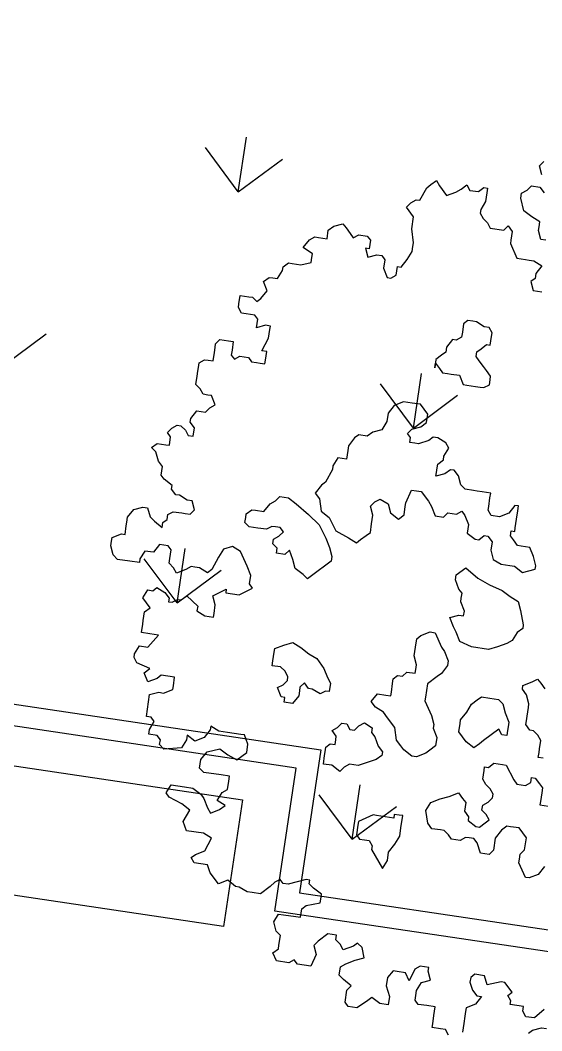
# Model space of a CAD drawing. Header units: millimetres. Extents: x 338 to 506, y 179 to 335.
# Drawn here: x 386.65 to 390.26, y 293.32 to 300.3 of the extents above; entities that cross this region are included whole.
import ezdxf

# ---------------------------------------------------------------- set-up
doc = ezdxf.new("R2010")
doc.units = ezdxf.units.MM
for name, color, linetype in [('ANDEN', 251, 'Continuous'), ('ARBOL-TOP', 3, 'Continuous'), ('MUROS', 32, 'Continuous'), ('REJAS', 151, 'Continuous')]:
    doc.layers.add(name, color=color, linetype=linetype)

# ---------------------------------------------------------------- blocks, each defined once
blk = doc.blocks.new('*X956')
at = {"color": 0}
for p, q in [((113.9391, 116.2699), (114.2085, 116.0005)), ((112.5023, 114.833), (112.7717, 115.1024)), ((115.3759, 114.833), (115.6453, 115.1024)), ((112.5023, 114.833), (112.7717, 114.5636)), ((112.5023, 114.833), (112.8833, 114.833)), ((115.3759, 114.833), (115.6453, 114.5636)), ((115.3759, 114.833), (115.7569, 114.833)), ((111.0654, 113.3962), (111.3348, 113.6656)), ((113.9391, 113.3962), (114.2085, 113.6656)), ((111.0654, 113.3962), (111.3348, 113.1268)), ((111.0654, 113.3962), (111.4464, 113.3962)), ((113.9391, 113.3962), (114.2085, 113.1268)), ((113.9391, 113.3962), (114.3201, 113.3962))]:
    blk.add_line(p, q, dxfattribs=at)
blk = doc.blocks.new('ARBOLITO')
at = {"linetype": 'ByBlock'}
for points in [[(461.9159, 68.9761), (461.9076, 68.9906), (461.8931, 69.0135), (461.8785, 69.0197), (461.864, 69.0135), (461.8577, 68.9989), (461.8494, 68.9761), (461.8432, 68.9698), (461.8286, 68.9761), (461.8203, 68.9761), (461.8141, 68.9761), (461.8058, 68.9698), (461.7912, 68.9615), (461.785, 68.9698), (461.7767, 68.9761), (461.7767, 68.9844), (461.7767, 68.9989), (461.7705, 69.0052), (461.7559, 69.0052), (461.7476, 68.9906), (461.7331, 68.9906), (461.7268, 68.9761), (461.7268, 68.9698), (461.7102, 68.9698), (461.6894, 68.9698), (461.6811, 68.9761), (461.6749, 68.9906), (461.6749, 68.9989), (461.6749, 69.0052), (461.6894, 69.0135), (461.6957, 69.0135), (461.6957, 69.028), (461.6957, 69.0343), (461.6957, 69.0426), (461.704, 69.0571), (461.7185, 69.0633), (461.7268, 69.0633), (461.7331, 69.0488), (461.7414, 69.0426), (461.7559, 69.0343), (461.7559, 69.0426), (461.7621, 69.0488), (461.7621, 69.0571), (461.7705, 69.0633), (461.785, 69.0633), (461.7912, 69.0633), (461.7996, 69.0633), (461.8058, 69.0717), (461.7996, 69.0862), (461.7912, 69.0862), (461.7767, 69.0924), (461.7705, 69.0924), (461.7621, 69.1008), (461.7621, 69.107), (461.7476, 69.1153), (461.7414, 69.1215), (461.7414, 69.1361), (461.7331, 69.1444), (461.7268, 69.1589), (461.7185, 69.1652), (461.7268, 69.1735), (461.7414, 69.1735), (461.7476, 69.1735), (461.7476, 69.188), (461.7414, 69.1943), (461.7476, 69.2026), (461.7559, 69.2088), (461.7621, 69.2088), (461.7705, 69.2026), (461.7767, 69.1943), (461.785, 69.1943), (461.785, 69.2088), (461.7767, 69.2171), (461.7767, 69.2233), (461.785, 69.2379), (461.7996, 69.2379), (461.8058, 69.2462), (461.8141, 69.2524), (461.8058, 69.267), (461.7996, 69.267), (461.7912, 69.267), (461.785, 69.2753), (461.7767, 69.2815), (461.7767, 69.2961), (461.7767, 69.3044), (461.7767, 69.3106), (461.7767, 69.3189), (461.785, 69.3252), (461.7912, 69.3252), (461.7996, 69.3252), (461.7996, 69.3397), (461.7996, 69.348), (461.7996, 69.3543), (461.8058, 69.3626), (461.8203, 69.3626), (461.8286, 69.3626), (461.8286, 69.348), (461.8286, 69.3397), (461.8349, 69.3335), (461.8432, 69.3397), (461.8577, 69.3397), (461.864, 69.3335), (461.8723, 69.3335), (461.8785, 69.3335), (461.8868, 69.3335), (461.8868, 69.3397), (461.8868, 69.3543), (461.8785, 69.3543), (461.8868, 69.3771), (461.8868, 69.3917), (461.8868, 69.3979), (461.8785, 69.3979), (461.864, 69.3917), (461.864, 69.4062), (461.8577, 69.4124), (461.8432, 69.4124), (461.8349, 69.4124), (461.8286, 69.4207), (461.8286, 69.427), (461.8286, 69.4415), (461.8432, 69.4415), (461.8494, 69.4415), (461.8577, 69.4353), (461.864, 69.4415), (461.8723, 69.4561), (461.864, 69.4706), (461.8723, 69.4789), (461.8785, 69.4789), (461.8868, 69.4789), (461.8931, 69.4935), (461.8931, 69.4997), (461.9014, 69.508), (461.9076, 69.508), (461.9221, 69.508), (461.9388, 69.5143), (461.9388, 69.5226), (461.9388, 69.5288), (461.9221, 69.5371), (461.9305, 69.5517), (461.9388, 69.5579), (461.945, 69.5579), (461.9595, 69.5579), (461.9595, 69.5724), (461.9679, 69.5807), (461.9824, 69.587), (461.9886, 69.5807), (461.997, 69.5724), (462.0032, 69.5662), (462.0115, 69.5724), (462.026, 69.5724), (462.0323, 69.5662), (462.0323, 69.5517), (462.026, 69.5517), (462.0323, 69.5371), (462.0468, 69.5433), (462.0551, 69.5433), (462.0614, 69.5371), (462.0614, 69.5226), (462.0697, 69.508), (462.0759, 69.508), (462.0842, 69.5143), (462.0842, 69.5288), (462.0905, 69.5288), (462.0988, 69.5433), (462.105, 69.5579), (462.105, 69.5662), (462.105, 69.5724), (462.0988, 69.5953), (462.0988, 69.6161), (462.0842, 69.6306), (462.0905, 69.6389), (462.0988, 69.6452), (462.105, 69.6452), (462.1133, 69.668), (462.1195, 69.6742), (462.1279, 69.6826), (462.1341, 69.6742), (462.1486, 69.6597), (462.1632, 69.668), (462.1715, 69.6742), (462.1798, 69.6826), (462.186, 69.6742), (462.2006, 69.6742), (462.2089, 69.6826), (462.2151, 69.6826), (462.2151, 69.6742), (462.2151, 69.6597), (462.2089, 69.6452), (462.2089, 69.6389), (462.2151, 69.6306), (462.2234, 69.6244), (462.2297, 69.6161), (462.2525, 69.6161), (462.2588, 69.6244), (462.2671, 69.6161), (462.2671, 69.6015), (462.2671, 69.5953), (462.2816, 69.5724), (462.2962, 69.5724), (462.3024, 69.5724), (462.3107, 69.5724), (462.3253, 69.5662), (462.3169, 69.5517), (462.3169, 69.5433), (462.3107, 69.5371), (462.3169, 69.5226), (462.3315, 69.5226)], [(462.3253, 69.6098), (462.3169, 69.6098), (462.3107, 69.6244), (462.3107, 69.6306), (462.3107, 69.6389), (462.2962, 69.6452), (462.2816, 69.6535), (462.2733, 69.6742), (462.2733, 69.6826), (462.2816, 69.6888), (462.2879, 69.6971), (462.3024, 69.6971), (462.3107, 69.6888)], [(462.3024, 69.7179), (462.2962, 69.7324), (462.3024, 69.7407)], [(462.4936, 68.28), (462.4998, 68.2862), (462.5143, 68.2925), (462.5227, 68.2925)], [(462.5143, 68.3236), (462.4998, 68.307), (462.4853, 68.307), (462.479, 68.3153), (462.479, 68.3236), (462.4562, 68.3236), (462.4562, 68.3299), (462.4499, 68.3382), (462.4562, 68.3444), (462.4416, 68.3589), (462.4354, 68.3589), (462.4125, 68.3506), (462.4063, 68.3652), (462.3897, 68.3652), (462.3834, 68.3589), (462.3834, 68.3506), (462.3897, 68.3382), (462.398, 68.3299), (462.4063, 68.3299), (462.398, 68.3153), (462.3834, 68.307), (462.3834, 68.3008), (462.3834, 68.2925), (462.3834, 68.28), (462.3834, 68.2654)], [(462.3606, 68.2571), (462.3543, 68.2654), (462.346, 68.2654), (462.3315, 68.2654), (462.3315, 68.2717), (462.3315, 68.2862), (462.3315, 68.3008), (462.3169, 68.3008), (462.3024, 68.3008), (462.2962, 68.307), (462.2962, 68.3153), (462.2962, 68.3236), (462.3024, 68.3382), (462.3169, 68.3444), (462.3107, 68.3589), (462.3107, 68.3652), (462.2962, 68.3652), (462.2879, 68.3589), (462.2816, 68.3382), (462.2733, 68.3506), (462.2588, 68.3506), (462.2525, 68.3506), (462.2442, 68.3382), (462.2442, 68.3236), (462.2525, 68.307), (462.2525, 68.2925), (462.238, 68.2925), (462.2234, 68.3008), (462.2151, 68.2925), (462.2006, 68.28), (462.186, 68.28), (462.1798, 68.2862), (462.1798, 68.307), (462.186, 68.3153), (462.1715, 68.3236), (462.1632, 68.3299), (462.1632, 68.3444), (462.1715, 68.3506), (462.186, 68.3589), (462.2006, 68.3652), (462.1944, 68.3818), (462.186, 68.388), (462.1798, 68.3818), (462.1632, 68.3735), (462.1569, 68.3818), (462.1486, 68.388), (462.1486, 68.3963), (462.1341, 68.3963), (462.1195, 68.3818), (462.1133, 68.3735), (462.1195, 68.3589), (462.1133, 68.3382), (462.0905, 68.3382), (462.0842, 68.3444), (462.0759, 68.3382), (462.0551, 68.3382), (462.0468, 68.3506), (462.0551, 68.3589), (462.0551, 68.3652), (462.0551, 68.3818), (462.0468, 68.388), (462.0406, 68.4026), (462.0468, 68.4171), (462.0551, 68.4171), (462.0759, 68.4171), (462.0842, 68.4171), (462.0842, 68.4317), (462.0905, 68.4379), (462.1133, 68.4462), (462.1133, 68.4524), (462.1133, 68.4608), (462.0988, 68.4691), (462.0905, 68.4753), (462.0905, 68.4815), (462.0842, 68.4815), (462.0697, 68.4753), (462.0551, 68.4691), (462.0468, 68.4691), (462.0406, 68.4753), (462.0323, 68.4691), (462.026, 68.4608), (462.0115, 68.4462), (461.997, 68.4462), (461.9886, 68.4462), (461.9741, 68.4524), (461.9679, 68.4524), (461.9533, 68.4608), (461.9388, 68.4524), (461.9221, 68.4691), (461.9159, 68.4815), (461.8931, 68.4815), (461.8868, 68.4899), (461.8931, 68.4961), (461.9076, 68.5044), (461.9159, 68.5273), (461.9014, 68.5335), (461.8723, 68.5335), (461.864, 68.548), (461.8723, 68.5688), (461.8577, 68.5771), (461.8349, 68.5854), (461.8286, 68.5917), (461.8349, 68.6062), (461.8577, 68.6062), (461.8723, 68.6062), (461.8868, 68.5979), (461.8931, 68.5917), (461.9014, 68.5771), (461.9076, 68.5688), (461.9221, 68.5771), (461.9305, 68.5854), (461.9159, 68.5917), (461.9221, 68.6062), (461.9305, 68.6124), (461.9305, 68.627), (461.9305, 68.6353), (461.9159, 68.6353), (461.8868, 68.6353), (461.8785, 68.6415), (461.8785, 68.6561), (461.8868, 68.6706), (461.9076, 68.6789), (461.9221, 68.6706), (461.9388, 68.6644), (461.9533, 68.6789), (461.9533, 68.6935), (461.945, 68.708), (461.9388, 68.708), (461.9159, 68.708), (461.9014, 68.708), (461.8868, 68.7143), (461.8868, 68.708), (461.8785, 68.6935), (461.864, 68.6852), (461.8494, 68.6935), (461.8494, 68.6852), (461.8432, 68.6706), (461.8141, 68.6644), (461.8058, 68.6706), (461.8058, 68.6789), (461.7996, 68.6852), (461.785, 68.6852), (461.785, 68.6935), (461.7912, 68.708), (461.785, 68.7143), (461.7767, 68.7143), (461.7767, 68.7517), (461.7912, 68.7579), (461.7996, 68.7579), (461.8141, 68.7662), (461.8141, 68.7724), (461.8141, 68.787), (461.7912, 68.787), (461.785, 68.7808), (461.7705, 68.7724), (461.7621, 68.787), (461.7705, 68.7953), (461.7476, 68.8015), (461.7414, 68.8098), (461.7414, 68.8161), (461.7476, 68.8306), (461.7621, 68.8306), (461.7767, 68.8535), (461.7621, 68.8535), (461.7476, 68.8535), (461.7476, 68.868), (461.7476, 68.8743), (461.7476, 68.8888), (461.7559, 68.8971), (461.7414, 68.9117), (461.7476, 68.9262), (461.7559, 68.9262), (461.7621, 68.9324), (461.7767, 68.9262), (461.785, 68.9179), (461.785, 68.9117), (461.7912, 68.9117), (461.7996, 68.9179), (461.8058, 68.9179), (461.8141, 68.9262), (461.8349, 68.9117), (461.8349, 68.9034), (461.8494, 68.8971), (461.864, 68.8971), (461.864, 68.9034), (461.864, 68.9179), (461.8577, 68.9324), (461.8785, 68.947), (461.8785, 68.9408), (461.9014, 68.9408), (461.9221, 68.9553), (461.9159, 68.9615), (461.9159, 68.9761), (461.9159, 68.9761)], [(461.9159, 68.9761), (461.9076, 68.9906), (461.8931, 69.0135), (461.8785, 69.0197), (461.864, 69.0135), (461.8577, 68.9989), (461.8494, 68.9761), (461.8432, 68.9698), (461.8286, 68.9761), (461.8203, 68.9761), (461.8141, 68.9761), (461.8058, 68.9698), (461.7912, 68.9615), (461.785, 68.9698), (461.7767, 68.9761), (461.7767, 68.9844), (461.7767, 68.9989), (461.7705, 69.0052), (461.7559, 69.0052), (461.7476, 68.9906), (461.7331, 68.9906), (461.7268, 68.9761), (461.7268, 68.9698), (461.7102, 68.9698), (461.6894, 68.9698), (461.6811, 68.9761), (461.6749, 68.9906), (461.6749, 68.9989), (461.6749, 69.0052), (461.6894, 69.0135), (461.6957, 69.0135), (461.6957, 69.028), (461.6957, 69.0343), (461.6957, 69.0426), (461.704, 69.0571), (461.7185, 69.0633), (461.7268, 69.0633), (461.7331, 69.0488), (461.7414, 69.0426), (461.7559, 69.0343), (461.7559, 69.0426), (461.7621, 69.0488), (461.7621, 69.0571), (461.7705, 69.0633), (461.785, 69.0633), (461.7912, 69.0633), (461.7996, 69.0633), (461.8058, 69.0717), (461.7996, 69.0862), (461.7912, 69.0862), (461.7767, 69.0924), (461.7705, 69.0924), (461.7621, 69.1008), (461.7621, 69.107), (461.7476, 69.1153), (461.7414, 69.1215), (461.7414, 69.1361), (461.7331, 69.1444), (461.7268, 69.1589), (461.7185, 69.1652), (461.7268, 69.1735), (461.7414, 69.1735), (461.7476, 69.1735), (461.7476, 69.188), (461.7414, 69.1943), (461.7476, 69.2026), (461.7559, 69.2088), (461.7621, 69.2088), (461.7705, 69.2026), (461.7767, 69.1943), (461.785, 69.1943), (461.785, 69.2088), (461.7767, 69.2171), (461.7767, 69.2233), (461.785, 69.2379), (461.7996, 69.2379), (461.8058, 69.2462), (461.8141, 69.2524), (461.8058, 69.267), (461.7996, 69.267), (461.7912, 69.267), (461.785, 69.2753), (461.7767, 69.2815), (461.7767, 69.2961), (461.7767, 69.3044), (461.7767, 69.3106), (461.7767, 69.3189), (461.785, 69.3252), (461.7912, 69.3252), (461.7996, 69.3252), (461.7996, 69.3397), (461.7996, 69.348), (461.7996, 69.3543), (461.8058, 69.3626), (461.8203, 69.3626), (461.8286, 69.3626), (461.8286, 69.348), (461.8286, 69.3397), (461.8349, 69.3335), (461.8432, 69.3397), (461.8577, 69.3397), (461.864, 69.3335), (461.8723, 69.3335), (461.8785, 69.3335), (461.8868, 69.3335), (461.8868, 69.3397), (461.8868, 69.3543), (461.8785, 69.3543), (461.8868, 69.3771), (461.8868, 69.3917), (461.8868, 69.3979), (461.8785, 69.3979), (461.864, 69.3917), (461.864, 69.4062), (461.8577, 69.4124), (461.8432, 69.4124), (461.8349, 69.4124), (461.8286, 69.4207), (461.8286, 69.427), (461.8286, 69.4415), (461.8432, 69.4415), (461.8494, 69.4415), (461.8577, 69.4353), (461.864, 69.4415), (461.8723, 69.4561), (461.864, 69.4706), (461.8723, 69.4789), (461.8785, 69.4789), (461.8868, 69.4789), (461.8931, 69.4935), (461.8931, 69.4997), (461.9014, 69.508), (461.9076, 69.508), (461.9221, 69.508), (461.9388, 69.5143), (461.9388, 69.5226), (461.9388, 69.5288), (461.9221, 69.5371), (461.9305, 69.5517), (461.9388, 69.5579), (461.945, 69.5579), (461.9595, 69.5579), (461.9595, 69.5724), (461.9679, 69.5807), (461.9824, 69.587), (461.9886, 69.5807), (461.997, 69.5724), (462.0032, 69.5662), (462.0115, 69.5724), (462.026, 69.5724), (462.0323, 69.5662), (462.0323, 69.5517), (462.026, 69.5517), (462.0323, 69.5371), (462.0468, 69.5433), (462.0551, 69.5433), (462.0614, 69.5371), (462.0614, 69.5226), (462.0697, 69.508), (462.0759, 69.508), (462.0842, 69.5143), (462.0842, 69.5288), (462.0905, 69.5288), (462.0988, 69.5433), (462.105, 69.5579), (462.105, 69.5662), (462.105, 69.5724), (462.0988, 69.5953), (462.0988, 69.6161), (462.0842, 69.6306), (462.0905, 69.6389), (462.0988, 69.6452), (462.105, 69.6452), (462.1133, 69.668), (462.1195, 69.6742), (462.1279, 69.6826), (462.1341, 69.6742), (462.1486, 69.6597), (462.1632, 69.668), (462.1715, 69.6742), (462.1798, 69.6826), (462.186, 69.6742), (462.2006, 69.6742), (462.2089, 69.6826), (462.2151, 69.6826), (462.2151, 69.6742), (462.2151, 69.6597), (462.2089, 69.6452), (462.2089, 69.6389), (462.2151, 69.6306), (462.2234, 69.6244), (462.2297, 69.6161), (462.2525, 69.6161), (462.2588, 69.6244), (462.2671, 69.6161), (462.2671, 69.6015), (462.2671, 69.5953), (462.2816, 69.5724), (462.2962, 69.5724), (462.3024, 69.5724), (462.3107, 69.5724), (462.3253, 69.5662), (462.3169, 69.5517), (462.3169, 69.5433), (462.3107, 69.5371), (462.3169, 69.5226), (462.3315, 69.5226)], [(462.3253, 69.6098), (462.3169, 69.6098), (462.3107, 69.6244), (462.3107, 69.6306), (462.3107, 69.6389), (462.2962, 69.6452), (462.2816, 69.6535), (462.2733, 69.6742), (462.2733, 69.6826), (462.2816, 69.6888), (462.2879, 69.6971), (462.3024, 69.6971), (462.3107, 69.6888)], [(462.3024, 69.7179), (462.2962, 69.7324), (462.3024, 69.7407)], [(462.4936, 68.28), (462.4998, 68.2862), (462.5143, 68.2925), (462.5227, 68.2925)], [(462.5143, 68.3236), (462.4998, 68.307), (462.4853, 68.307), (462.479, 68.3153), (462.479, 68.3236), (462.4562, 68.3236), (462.4562, 68.3299), (462.4499, 68.3382), (462.4562, 68.3444), (462.4416, 68.3589), (462.4354, 68.3589), (462.4125, 68.3506), (462.4063, 68.3652), (462.3897, 68.3652), (462.3834, 68.3589), (462.3834, 68.3506), (462.3897, 68.3382), (462.398, 68.3299), (462.4063, 68.3299), (462.398, 68.3153), (462.3834, 68.307), (462.3834, 68.3008), (462.3834, 68.2925), (462.3834, 68.28), (462.3834, 68.2654)], [(462.3606, 68.2571), (462.3543, 68.2654), (462.346, 68.2654), (462.3315, 68.2654), (462.3315, 68.2717), (462.3315, 68.2862), (462.3315, 68.3008), (462.3169, 68.3008), (462.3024, 68.3008), (462.2962, 68.307), (462.2962, 68.3153), (462.2962, 68.3236), (462.3024, 68.3382), (462.3169, 68.3444), (462.3107, 68.3589), (462.3107, 68.3652), (462.2962, 68.3652), (462.2879, 68.3589), (462.2816, 68.3382), (462.2733, 68.3506), (462.2588, 68.3506), (462.2525, 68.3506), (462.2442, 68.3382), (462.2442, 68.3236), (462.2525, 68.307), (462.2525, 68.2925), (462.238, 68.2925), (462.2234, 68.3008), (462.2151, 68.2925), (462.2006, 68.28), (462.186, 68.28), (462.1798, 68.2862), (462.1798, 68.307), (462.186, 68.3153), (462.1715, 68.3236), (462.1632, 68.3299), (462.1632, 68.3444), (462.1715, 68.3506), (462.186, 68.3589), (462.2006, 68.3652), (462.1944, 68.3818), (462.186, 68.388), (462.1798, 68.3818), (462.1632, 68.3735), (462.1569, 68.3818), (462.1486, 68.388), (462.1486, 68.3963), (462.1341, 68.3963), (462.1195, 68.3818), (462.1133, 68.3735), (462.1195, 68.3589), (462.1133, 68.3382), (462.0905, 68.3382), (462.0842, 68.3444), (462.0759, 68.3382), (462.0551, 68.3382), (462.0468, 68.3506), (462.0551, 68.3589), (462.0551, 68.3652), (462.0551, 68.3818), (462.0468, 68.388), (462.0406, 68.4026), (462.0468, 68.4171), (462.0551, 68.4171), (462.0759, 68.4171), (462.0842, 68.4171), (462.0842, 68.4317), (462.0905, 68.4379), (462.1133, 68.4462), (462.1133, 68.4524), (462.1133, 68.4608), (462.0988, 68.4691), (462.0905, 68.4753), (462.0905, 68.4815), (462.0842, 68.4815), (462.0697, 68.4753), (462.0551, 68.4691), (462.0468, 68.4691), (462.0406, 68.4753), (462.0323, 68.4691), (462.026, 68.4608), (462.0115, 68.4462), (461.997, 68.4462), (461.9886, 68.4462), (461.9741, 68.4524), (461.9679, 68.4524), (461.9533, 68.4608), (461.9388, 68.4524), (461.9221, 68.4691), (461.9159, 68.4815), (461.8931, 68.4815), (461.8868, 68.4899), (461.8931, 68.4961), (461.9076, 68.5044), (461.9159, 68.5273), (461.9014, 68.5335), (461.8723, 68.5335), (461.864, 68.548), (461.8723, 68.5688), (461.8577, 68.5771), (461.8349, 68.5854), (461.8286, 68.5917), (461.8349, 68.6062), (461.8577, 68.6062), (461.8723, 68.6062), (461.8868, 68.5979), (461.8931, 68.5917), (461.9014, 68.5771), (461.9076, 68.5688), (461.9221, 68.5771), (461.9305, 68.5854), (461.9159, 68.5917), (461.9221, 68.6062), (461.9305, 68.6124), (461.9305, 68.627), (461.9305, 68.6353), (461.9159, 68.6353), (461.8868, 68.6353), (461.8785, 68.6415), (461.8785, 68.6561), (461.8868, 68.6706), (461.9076, 68.6789), (461.9221, 68.6706), (461.9388, 68.6644), (461.9533, 68.6789), (461.9533, 68.6935), (461.945, 68.708), (461.9388, 68.708), (461.9159, 68.708), (461.9014, 68.708), (461.8868, 68.7143), (461.8868, 68.708), (461.8785, 68.6935), (461.864, 68.6852), (461.8494, 68.6935), (461.8494, 68.6852), (461.8432, 68.6706), (461.8141, 68.6644), (461.8058, 68.6706), (461.8058, 68.6789), (461.7996, 68.6852), (461.785, 68.6852), (461.785, 68.6935), (461.7912, 68.708), (461.785, 68.7143), (461.7767, 68.7143), (461.7767, 68.7517), (461.7912, 68.7579), (461.7996, 68.7579), (461.8141, 68.7662), (461.8141, 68.7724), (461.8141, 68.787), (461.7912, 68.787), (461.785, 68.7808), (461.7705, 68.7724), (461.7621, 68.787), (461.7705, 68.7953), (461.7476, 68.8015), (461.7414, 68.8098), (461.7414, 68.8161), (461.7476, 68.8306), (461.7621, 68.8306), (461.7767, 68.8535), (461.7621, 68.8535), (461.7476, 68.8535), (461.7476, 68.868), (461.7476, 68.8743), (461.7476, 68.8888), (461.7559, 68.8971), (461.7414, 68.9117), (461.7476, 68.9262), (461.7559, 68.9262), (461.7621, 68.9324), (461.7767, 68.9262), (461.785, 68.9179), (461.785, 68.9117), (461.7912, 68.9117), (461.7996, 68.9179), (461.8058, 68.9179), (461.8141, 68.9262), (461.8349, 68.9117), (461.8349, 68.9034), (461.8494, 68.8971), (461.864, 68.8971), (461.864, 68.9034), (461.864, 68.9179), (461.8577, 68.9324), (461.8785, 68.947), (461.8785, 68.9408), (461.9014, 68.9408), (461.9221, 68.9553), (461.9159, 68.9615), (461.9159, 68.9761)], [(462.1715, 69.3771), (462.1798, 69.3688), (462.186, 69.3626), (462.1944, 69.3626), (462.2006, 69.3626), (462.2151, 69.3626), (462.2234, 69.348), (462.2297, 69.348), (462.2442, 69.348), (462.2525, 69.348), (462.2588, 69.348), (462.2671, 69.3543), (462.2671, 69.3626), (462.2671, 69.3688), (462.2588, 69.3771), (462.2525, 69.3833), (462.2442, 69.3917), (462.238, 69.3979), (462.238, 69.4062), (462.2442, 69.4124), (462.2525, 69.4207), (462.2588, 69.4207), (462.2588, 69.4353), (462.2588, 69.4415), (462.2525, 69.4498), (462.2442, 69.4498), (462.2297, 69.4561), (462.2234, 69.4561), (462.2151, 69.4561), (462.2089, 69.4498), (462.2089, 69.4353), (462.2089, 69.427), (462.2006, 69.4207), (462.1944, 69.4207), (462.186, 69.4062), (462.186, 69.3979), (462.1798, 69.3917), (462.1715, 69.3833), (462.1715, 69.3688), (462.1715, 69.3771), (462.1715, 69.3771)], [(462.1715, 69.3771), (462.1798, 69.3688), (462.186, 69.3626), (462.1944, 69.3626), (462.2006, 69.3626), (462.2151, 69.3626), (462.2234, 69.348), (462.2297, 69.348), (462.2442, 69.348), (462.2525, 69.348), (462.2588, 69.348), (462.2671, 69.3543), (462.2671, 69.3626), (462.2671, 69.3688), (462.2588, 69.3771), (462.2525, 69.3833), (462.2442, 69.3917), (462.238, 69.3979), (462.238, 69.4062), (462.2442, 69.4124), (462.2525, 69.4207), (462.2588, 69.4207), (462.2588, 69.4353), (462.2588, 69.4415), (462.2525, 69.4498), (462.2442, 69.4498), (462.2297, 69.4561), (462.2234, 69.4561), (462.2151, 69.4561), (462.2089, 69.4498), (462.2089, 69.4353), (462.2089, 69.427), (462.2006, 69.4207), (462.1944, 69.4207), (462.186, 69.4062), (462.186, 69.3979), (462.1798, 69.3917), (462.1715, 69.3833), (462.1715, 69.3688), (462.1715, 69.3771)], [(462.3897, 69.0571), (462.3897, 69.0633), (462.3834, 69.0779), (462.3751, 69.0924), (462.3606, 69.0924), (462.3543, 69.0924), (462.346, 69.1008), (462.3398, 69.107), (462.3398, 69.1153), (462.346, 69.1153), (462.346, 69.1215), (462.346, 69.1361), (462.346, 69.1506), (462.346, 69.1589), (462.3398, 69.1589), (462.3315, 69.1444), (462.3169, 69.1361), (462.3024, 69.1361), (462.2962, 69.1444), (462.2962, 69.1506), (462.2962, 69.1652), (462.2962, 69.1735), (462.2816, 69.1735), (462.2733, 69.1735), (462.2671, 69.1735), (462.2525, 69.1735), (462.2442, 69.1797), (462.238, 69.1943), (462.2297, 69.2026), (462.2234, 69.2026), (462.2151, 69.1943), (462.2006, 69.188), (462.2006, 69.1943), (462.2006, 69.2026), (462.2006, 69.2088), (462.2089, 69.2171), (462.2089, 69.2233), (462.2151, 69.2379), (462.2089, 69.2462), (462.1944, 69.2524), (462.186, 69.2524), (462.1798, 69.2462), (462.1632, 69.2379), (462.1569, 69.2379), (462.1486, 69.2379), (462.1486, 69.2462), (462.1424, 69.2524), (462.1486, 69.2607), (462.1632, 69.267), (462.1715, 69.2753), (462.1715, 69.2898), (462.1569, 69.3044), (462.1424, 69.3044), (462.1279, 69.3044), (462.1133, 69.2961), (462.105, 69.2815), (462.105, 69.267), (462.0988, 69.2524), (462.0842, 69.2462), (462.0759, 69.2379), (462.0614, 69.2379), (462.0551, 69.2317), (462.0468, 69.2171), (462.0468, 69.2088), (462.0468, 69.1943), (462.0323, 69.1943), (462.026, 69.1797), (462.026, 69.1735), (462.0177, 69.1506), (462.0115, 69.1444), (462.0032, 69.1298), (462.0115, 69.1215), (462.0177, 69.1008), (462.0323, 69.0924), (462.0468, 69.0717), (462.0697, 69.0633), (462.0842, 69.0571), (462.0905, 69.0633), (462.0988, 69.0717), (462.105, 69.0779), (462.105, 69.0924), (462.105, 69.107), (462.0988, 69.1215), (462.105, 69.1298), (462.1133, 69.1361), (462.1279, 69.1298), (462.1341, 69.1153), (462.1486, 69.107), (462.1569, 69.1153), (462.1569, 69.1298), (462.1569, 69.1361), (462.1632, 69.1589), (462.1715, 69.1589), (462.1798, 69.1589), (462.1944, 69.1444), (462.2006, 69.1361), (462.2089, 69.1215), (462.2234, 69.1215), (462.2297, 69.1298), (462.2442, 69.1298), (462.2525, 69.1361), (462.2588, 69.1298), (462.2671, 69.1153), (462.2671, 69.1008), (462.2816, 69.0924), (462.2879, 69.0924), (462.2962, 69.1008), (462.3024, 69.1008), (462.3107, 69.0924), (462.3107, 69.0779), (462.3169, 69.0633), (462.3315, 69.0571), (462.346, 69.0571), (462.3543, 69.0571), (462.3689, 69.0488), (462.3897, 69.0571), (462.3897, 69.0571)], [(462.3897, 69.0571), (462.3897, 69.0633), (462.3834, 69.0779), (462.3751, 69.0924), (462.3606, 69.0924), (462.3543, 69.0924), (462.346, 69.1008), (462.3398, 69.107), (462.3398, 69.1153), (462.346, 69.1153), (462.346, 69.1215), (462.346, 69.1361), (462.346, 69.1506), (462.346, 69.1589), (462.3398, 69.1589), (462.3315, 69.1444), (462.3169, 69.1361), (462.3024, 69.1361), (462.2962, 69.1444), (462.2962, 69.1506), (462.2962, 69.1652), (462.2962, 69.1735), (462.2816, 69.1735), (462.2733, 69.1735), (462.2671, 69.1735), (462.2525, 69.1735), (462.2442, 69.1797), (462.238, 69.1943), (462.2297, 69.2026), (462.2234, 69.2026), (462.2151, 69.1943), (462.2006, 69.188), (462.2006, 69.1943), (462.2006, 69.2026), (462.2006, 69.2088), (462.2089, 69.2171), (462.2089, 69.2233), (462.2151, 69.2379), (462.2089, 69.2462), (462.1944, 69.2524), (462.186, 69.2524), (462.1798, 69.2462), (462.1632, 69.2379), (462.1569, 69.2379), (462.1486, 69.2379), (462.1486, 69.2462), (462.1424, 69.2524), (462.1486, 69.2607), (462.1632, 69.267), (462.1715, 69.2753), (462.1715, 69.2898), (462.1569, 69.3044), (462.1424, 69.3044), (462.1279, 69.3044), (462.1133, 69.2961), (462.105, 69.2815), (462.105, 69.267), (462.0988, 69.2524), (462.0842, 69.2462), (462.0759, 69.2379), (462.0614, 69.2379), (462.0551, 69.2317), (462.0468, 69.2171), (462.0468, 69.2088), (462.0468, 69.1943), (462.0323, 69.1943), (462.026, 69.1797), (462.026, 69.1735), (462.0177, 69.1506), (462.0115, 69.1444), (462.0032, 69.1298), (462.0115, 69.1215), (462.0177, 69.1008), (462.0323, 69.0924), (462.0468, 69.0717), (462.0697, 69.0633), (462.0842, 69.0571), (462.0905, 69.0633), (462.0988, 69.0717), (462.105, 69.0779), (462.105, 69.0924), (462.105, 69.107), (462.0988, 69.1215), (462.105, 69.1298), (462.1133, 69.1361), (462.1279, 69.1298), (462.1341, 69.1153), (462.1486, 69.107), (462.1569, 69.1153), (462.1569, 69.1298), (462.1569, 69.1361), (462.1632, 69.1589), (462.1715, 69.1589), (462.1798, 69.1589), (462.1944, 69.1444), (462.2006, 69.1361), (462.2089, 69.1215), (462.2234, 69.1215), (462.2297, 69.1298), (462.2442, 69.1298), (462.2525, 69.1361), (462.2588, 69.1298), (462.2671, 69.1153), (462.2671, 69.1008), (462.2816, 69.0924), (462.2879, 69.0924), (462.2962, 69.1008), (462.3024, 69.1008), (462.3107, 69.0924), (462.3107, 69.0779), (462.3169, 69.0633), (462.3315, 69.0571), (462.346, 69.0571), (462.3543, 69.0571), (462.3689, 69.0488), (462.3897, 69.0571)], [(462.0177, 68.9906), (462.0115, 68.9844), (462.0032, 68.9906), (461.9886, 68.9989), (461.9824, 69.0135), (461.9741, 69.028), (461.9679, 69.0197), (461.9533, 69.0197), (461.9533, 69.028), (461.945, 69.0343), (461.945, 69.0426), (461.9533, 69.0488), (461.9595, 69.0571), (461.9533, 69.0633), (461.945, 69.0633), (461.9388, 69.0633), (461.9305, 69.0571), (461.9159, 69.0571), (461.9014, 69.0571), (461.8931, 69.0633), (461.8931, 69.0717), (461.8931, 69.0779), (461.9014, 69.0862), (461.9076, 69.0862), (461.9221, 69.0862), (461.9305, 69.1008), (461.9388, 69.107), (461.945, 69.1153), (461.9595, 69.1153), (461.9741, 69.107), (461.997, 69.0924), (462.0177, 69.0779), (462.0323, 69.0571), (462.0406, 69.0426), (462.0468, 69.028), (462.0468, 69.0197), (462.0177, 68.9906), (462.0177, 68.9906)], [(462.0177, 68.9906), (462.0115, 68.9844), (462.0032, 68.9906), (461.9886, 68.9989), (461.9824, 69.0135), (461.9741, 69.028), (461.9679, 69.0197), (461.9533, 69.0197), (461.9533, 69.028), (461.945, 69.0343), (461.945, 69.0426), (461.9533, 69.0488), (461.9595, 69.0571), (461.9533, 69.0633), (461.945, 69.0633), (461.9388, 69.0633), (461.9305, 69.0571), (461.9159, 69.0571), (461.9014, 69.0571), (461.8931, 69.0633), (461.8931, 69.0717), (461.8931, 69.0779), (461.9014, 69.0862), (461.9076, 69.0862), (461.9221, 69.0862), (461.9305, 69.1008), (461.9388, 69.107), (461.945, 69.1153), (461.9595, 69.1153), (461.9741, 69.107), (461.997, 69.0924), (462.0177, 69.0779), (462.0323, 69.0571), (462.0406, 69.0426), (462.0468, 69.028), (462.0468, 69.0197), (462.0177, 68.9906)], [(462.2733, 68.9324), (462.2671, 68.9408), (462.2588, 68.9553), (462.2733, 68.9615), (462.2816, 68.9615), (462.2816, 68.9698), (462.2733, 68.9844), (462.2733, 68.9906), (462.2733, 68.9989), (462.2671, 69.0052), (462.2588, 69.0197), (462.2588, 69.028), (462.2733, 69.0426), (462.2962, 69.028), (462.3169, 69.0197), (462.3398, 69.0135), (462.3543, 69.0052), (462.3689, 68.9989), (462.3751, 68.9844), (462.3834, 68.9615), (462.3834, 68.9553), (462.3751, 68.947), (462.3689, 68.9324), (462.3606, 68.9262), (462.346, 68.9179), (462.3315, 68.9117), (462.3024, 68.9117), (462.2816, 68.9179), (462.2733, 68.9324), (462.2733, 68.9324)], [(462.2733, 68.9324), (462.2671, 68.9408), (462.2588, 68.9553), (462.2733, 68.9615), (462.2816, 68.9615), (462.2816, 68.9698), (462.2733, 68.9844), (462.2733, 68.9906), (462.2733, 68.9989), (462.2671, 69.0052), (462.2588, 69.0197), (462.2588, 69.028), (462.2733, 69.0426), (462.2962, 69.028), (462.3169, 69.0197), (462.3398, 69.0135), (462.3543, 69.0052), (462.3689, 68.9989), (462.3751, 68.9844), (462.3834, 68.9615), (462.3834, 68.9553), (462.3751, 68.947), (462.3689, 68.9324), (462.3606, 68.9262), (462.346, 68.9179), (462.3315, 68.9117), (462.3024, 68.9117), (462.2816, 68.9179), (462.2733, 68.9324)], [(462.2297, 68.7143), (462.2151, 68.7226), (462.2089, 68.7288), (462.2006, 68.7371), (462.1944, 68.7579), (462.1798, 68.7724), (462.1715, 68.7808), (462.1569, 68.787), (462.1486, 68.7953), (462.1569, 68.8098), (462.1715, 68.8098), (462.1798, 68.8098), (462.1798, 68.8161), (462.1798, 68.8306), (462.1798, 68.8389), (462.186, 68.8452), (462.1944, 68.8452), (462.2006, 68.8535), (462.2151, 68.8535), (462.2151, 68.8597), (462.2151, 68.868), (462.2089, 68.8826), (462.2089, 68.8971), (462.2089, 68.9117), (462.2151, 68.9179), (462.2297, 68.9262), (462.238, 68.9262), (462.2525, 68.9034), (462.2588, 68.8971), (462.2671, 68.8826), (462.2671, 68.8743), (462.2588, 68.8597), (462.2525, 68.8535), (462.238, 68.8389), (462.238, 68.8161), (462.238, 68.8098), (462.2525, 68.787), (462.2588, 68.7724), (462.2588, 68.7662), (462.2671, 68.7517), (462.2671, 68.7371), (462.2588, 68.7288), (462.2525, 68.7226), (462.238, 68.7143), (462.2297, 68.7143), (462.2297, 68.7143)], [(462.2297, 68.7143), (462.2151, 68.7226), (462.2089, 68.7288), (462.2006, 68.7371), (462.1944, 68.7579), (462.1798, 68.7724), (462.1715, 68.7808), (462.1569, 68.787), (462.1486, 68.7953), (462.1569, 68.8098), (462.1715, 68.8098), (462.1798, 68.8098), (462.1798, 68.8161), (462.1798, 68.8306), (462.1798, 68.8389), (462.186, 68.8452), (462.1944, 68.8452), (462.2006, 68.8535), (462.2151, 68.8535), (462.2151, 68.8597), (462.2151, 68.868), (462.2089, 68.8826), (462.2089, 68.8971), (462.2089, 68.9117), (462.2151, 68.9179), (462.2297, 68.9262), (462.238, 68.9262), (462.2525, 68.9034), (462.2588, 68.8971), (462.2671, 68.8826), (462.2671, 68.8743), (462.2588, 68.8597), (462.2525, 68.8535), (462.238, 68.8389), (462.238, 68.8161), (462.238, 68.8098), (462.2525, 68.787), (462.2588, 68.7724), (462.2588, 68.7662), (462.2671, 68.7517), (462.2671, 68.7371), (462.2588, 68.7288), (462.2525, 68.7226), (462.238, 68.7143), (462.2297, 68.7143)], [(462.0032, 68.7808), (461.997, 68.7808), (461.9886, 68.7953), (461.997, 68.8015), (462.0032, 68.8098), (462.0032, 68.8161), (461.997, 68.8244), (461.9886, 68.8306), (461.9741, 68.8306), (461.9741, 68.8389), (461.9741, 68.8535), (461.9741, 68.8597), (461.9886, 68.868), (462.0032, 68.8743), (462.0177, 68.868), (462.0323, 68.8597), (462.0468, 68.8535), (462.0614, 68.8389), (462.0697, 68.8244), (462.0759, 68.8161), (462.0759, 68.8015), (462.0697, 68.8015), (462.0614, 68.7953), (462.0468, 68.8015), (462.0406, 68.8015), (462.0323, 68.8098), (462.026, 68.8015), (462.026, 68.7953), (462.026, 68.787), (462.0177, 68.7724), (462.0032, 68.7724), (462.0032, 68.7808), (462.0032, 68.7808)], [(462.0032, 68.7808), (461.997, 68.7808), (461.9886, 68.7953), (461.997, 68.8015), (462.0032, 68.8098), (462.0032, 68.8161), (461.997, 68.8244), (461.9886, 68.8306), (461.9741, 68.8306), (461.9741, 68.8389), (461.9741, 68.8535), (461.9741, 68.8597), (461.9886, 68.868), (462.0032, 68.8743), (462.0177, 68.868), (462.0323, 68.8597), (462.0468, 68.8535), (462.0614, 68.8389), (462.0697, 68.8244), (462.0759, 68.8161), (462.0759, 68.8015), (462.0697, 68.8015), (462.0614, 68.7953), (462.0468, 68.8015), (462.0406, 68.8015), (462.0323, 68.8098), (462.026, 68.8015), (462.026, 68.7953), (462.026, 68.787), (462.0177, 68.7724), (462.0032, 68.7724), (462.0032, 68.7808)], [(462.2671, 68.627), (462.2733, 68.6415), (462.2879, 68.6498), (462.3024, 68.6561), (462.3169, 68.6644), (462.3253, 68.6561), (462.3315, 68.6498), (462.3315, 68.6353), (462.3398, 68.627), (462.3398, 68.6208), (462.3543, 68.6124), (462.3606, 68.6124), (462.3689, 68.6208), (462.3751, 68.627), (462.3689, 68.6353), (462.3606, 68.6415), (462.3606, 68.6498), (462.3689, 68.6561), (462.3751, 68.6644), (462.3751, 68.6706), (462.3689, 68.6789), (462.3606, 68.6852), (462.3543, 68.6935), (462.3543, 68.708), (462.3543, 68.7143), (462.3606, 68.7143), (462.3689, 68.7226), (462.3834, 68.7226), (462.3897, 68.7226), (462.4063, 68.6997), (462.4125, 68.6935), (462.4271, 68.6935), (462.4354, 68.6997), (462.4354, 68.708), (462.4416, 68.708), (462.4499, 68.6997), (462.4562, 68.6935), (462.4562, 68.6852), (462.4562, 68.6706), (462.4562, 68.6644), (462.4707, 68.6644)], [(462.4499, 68.7434), (462.4416, 68.7434), (462.4416, 68.7517), (462.4416, 68.7579), (462.4416, 68.7724), (462.4354, 68.7808), (462.4271, 68.787), (462.4208, 68.787), (462.4125, 68.7953), (462.4125, 68.8015), (462.4125, 68.8098), (462.4125, 68.8244), (462.4125, 68.8306), (462.4063, 68.8452), (462.398, 68.8535), (462.398, 68.8597), (462.4125, 68.868), (462.4208, 68.8743), (462.4271, 68.868), (462.4354, 68.8597)], [(462.479, 68.5626), (462.4707, 68.548), (462.4562, 68.5397), (462.4499, 68.5397), (462.4354, 68.5626), (462.4354, 68.5688), (462.4354, 68.5771), (462.4416, 68.5854), (462.4416, 68.6062), (462.4271, 68.6208), (462.4125, 68.6208), (462.4063, 68.6208), (462.398, 68.6124), (462.3897, 68.5979), (462.3897, 68.5771), (462.3834, 68.5688), (462.3689, 68.5688), (462.3606, 68.5854), (462.3543, 68.5917), (462.346, 68.5917), (462.3398, 68.5917), (462.3315, 68.5854), (462.3169, 68.5854), (462.3107, 68.5917), (462.3024, 68.5979), (462.2962, 68.5979), (462.2816, 68.5979), (462.2733, 68.6062), (462.2671, 68.627), (462.2671, 68.627)], [(462.2671, 68.627), (462.2733, 68.6415), (462.2879, 68.6498), (462.3024, 68.6561), (462.3169, 68.6644), (462.3253, 68.6561), (462.3315, 68.6498), (462.3315, 68.6353), (462.3398, 68.627), (462.3398, 68.6208), (462.3543, 68.6124), (462.3606, 68.6124), (462.3689, 68.6208), (462.3751, 68.627), (462.3689, 68.6353), (462.3606, 68.6415), (462.3606, 68.6498), (462.3689, 68.6561), (462.3751, 68.6644), (462.3751, 68.6706), (462.3689, 68.6789), (462.3606, 68.6852), (462.3543, 68.6935), (462.3543, 68.708), (462.3543, 68.7143), (462.3606, 68.7143), (462.3689, 68.7226), (462.3834, 68.7226), (462.3897, 68.7226), (462.4063, 68.6997), (462.4125, 68.6935), (462.4271, 68.6935), (462.4354, 68.6997), (462.4354, 68.708), (462.4416, 68.708), (462.4499, 68.6997), (462.4562, 68.6935), (462.4562, 68.6852), (462.4562, 68.6706), (462.4562, 68.6644), (462.4707, 68.6644)], [(462.4499, 68.7434), (462.4416, 68.7434), (462.4416, 68.7517), (462.4416, 68.7579), (462.4416, 68.7724), (462.4354, 68.7808), (462.4271, 68.787), (462.4208, 68.787), (462.4125, 68.7953), (462.4125, 68.8015), (462.4125, 68.8098), (462.4125, 68.8244), (462.4125, 68.8306), (462.4063, 68.8452), (462.398, 68.8535), (462.398, 68.8597), (462.4125, 68.868), (462.4208, 68.8743), (462.4271, 68.868), (462.4354, 68.8597)], [(462.479, 68.5626), (462.4707, 68.548), (462.4562, 68.5397), (462.4499, 68.5397), (462.4354, 68.5626), (462.4354, 68.5688), (462.4354, 68.5771), (462.4416, 68.5854), (462.4416, 68.6062), (462.4271, 68.6208), (462.4125, 68.6208), (462.4063, 68.6208), (462.398, 68.6124), (462.3897, 68.5979), (462.3897, 68.5771), (462.3834, 68.5688), (462.3689, 68.5688), (462.3606, 68.5854), (462.3543, 68.5917), (462.346, 68.5917), (462.3398, 68.5917), (462.3315, 68.5854), (462.3169, 68.5854), (462.3107, 68.5917), (462.3024, 68.5979), (462.2962, 68.5979), (462.2816, 68.5979), (462.2733, 68.6062), (462.2671, 68.627)], [(462.346, 68.7579), (462.3398, 68.7517), (462.3315, 68.7434), (462.3169, 68.7517), (462.3024, 68.7662), (462.3024, 68.7808), (462.3024, 68.787), (462.3107, 68.8015), (462.3169, 68.8161), (462.3253, 68.8244), (462.3315, 68.8306), (462.346, 68.8306), (462.3606, 68.8306), (462.3689, 68.8244), (462.3751, 68.8098), (462.3834, 68.7953), (462.3834, 68.787), (462.3834, 68.7808), (462.3834, 68.7724), (462.3751, 68.7724), (462.3689, 68.7808), (462.346, 68.7579), (462.346, 68.7579)], [(462.346, 68.7579), (462.3398, 68.7517), (462.3315, 68.7434), (462.3169, 68.7517), (462.3024, 68.7662), (462.3024, 68.7808), (462.3024, 68.787), (462.3107, 68.8015), (462.3169, 68.8161), (462.3253, 68.8244), (462.3315, 68.8306), (462.346, 68.8306), (462.3606, 68.8306), (462.3689, 68.8244), (462.3751, 68.8098), (462.3834, 68.7953), (462.3834, 68.787), (462.3834, 68.7808), (462.3834, 68.7724), (462.3751, 68.7724), (462.3689, 68.7808), (462.346, 68.7579)], [(462.1424, 68.6852), (462.1279, 68.6852), (462.1195, 68.6789), (462.1133, 68.6706), (462.0988, 68.6789), (462.0842, 68.6789), (462.0842, 68.6935), (462.0842, 68.6997), (462.0842, 68.708), (462.0905, 68.7143), (462.0988, 68.7143), (462.0988, 68.7226), (462.0988, 68.7288), (462.0905, 68.7371), (462.0988, 68.7434), (462.105, 68.7517), (462.1133, 68.7517), (462.1195, 68.7434), (462.1279, 68.7434), (462.1341, 68.7517), (462.1424, 68.7579), (462.1569, 68.7517), (462.1569, 68.7434), (462.1632, 68.7371), (462.1715, 68.7226), (462.1798, 68.7143), (462.1798, 68.708), (462.1715, 68.6997), (462.1424, 68.6852), (462.1424, 68.6852)], [(462.1424, 68.6852), (462.1279, 68.6852), (462.1195, 68.6789), (462.1133, 68.6706), (462.0988, 68.6789), (462.0842, 68.6789), (462.0842, 68.6935), (462.0842, 68.6997), (462.0842, 68.708), (462.0905, 68.7143), (462.0988, 68.7143), (462.0988, 68.7226), (462.0988, 68.7288), (462.0905, 68.7371), (462.0988, 68.7434), (462.105, 68.7517), (462.1133, 68.7517), (462.1195, 68.7434), (462.1279, 68.7434), (462.1341, 68.7517), (462.1424, 68.7579), (462.1569, 68.7517), (462.1569, 68.7434), (462.1632, 68.7371), (462.1715, 68.7226), (462.1798, 68.7143), (462.1798, 68.708), (462.1715, 68.6997), (462.1424, 68.6852)], [(462.2089, 68.5189), (462.2151, 68.5335), (462.2151, 68.548), (462.2234, 68.5626), (462.2297, 68.5771), (462.2297, 68.5917), (462.2297, 68.6124), (462.2234, 68.6124), (462.2151, 68.6124), (462.2151, 68.6062), (462.2006, 68.6062), (462.186, 68.6062), (462.1798, 68.6062), (462.1569, 68.5917), (462.1569, 68.5854), (462.1569, 68.5688), (462.1632, 68.5626), (462.1715, 68.5626), (462.1798, 68.5626), (462.186, 68.5543), (462.186, 68.548), (462.2089, 68.5189), (462.2089, 68.5189)], [(462.2089, 68.5189), (462.2151, 68.5335), (462.2151, 68.548), (462.2234, 68.5626), (462.2297, 68.5771), (462.2297, 68.5917), (462.2297, 68.6124), (462.2234, 68.6124), (462.2151, 68.6124), (462.2151, 68.6062), (462.2006, 68.6062), (462.186, 68.6062), (462.1798, 68.6062), (462.1569, 68.5917), (462.1569, 68.5854), (462.1569, 68.5688), (462.1632, 68.5626), (462.1715, 68.5626), (462.1798, 68.5626), (462.186, 68.5543), (462.186, 68.548), (462.2089, 68.5189)]]:
    blk.add_lwpolyline(points, dxfattribs=at)
blk = doc.blocks.new('A$C7152A42C')
at = {"layer": 'ANDEN'}
for p, q in [((111.49487, 113.85105), (111.49487, 118.85105)), ((110.49487, 108.85105), (110.49487, 113.85105)), ((110.49487, 113.85105), (111.49487, 113.85105))]:
    blk.add_line(p, q, dxfattribs=at)
blk.add_lwpolyline([(121.90847, 109.00105), (121.90847, 132.1125), (111.64487, 132.76418), (111.64487, 123.70105), (110.64487, 123.70105), (110.64487, 119.00105), (111.64487, 119.00105), (111.64487, 113.70105), (110.64487, 113.70105), (110.64487, 109.00105)], close=True, dxfattribs=at)
at = {"layer": 'REJAS', "color": 30}
blk.add_lwpolyline([(110.33694, 118.28308), (111.22392, 118.28308), (111.22392, 114.18557), (110.33694, 114.18557)], close=True, dxfattribs=at)
at = {"layer": 'ANDEN', "color": 251, "linetype": 'Continuous'}
blk.add_blockref('*X956', (0, 0), dxfattribs=at)
at = {"layer": 'ARBOL-TOP', "color": 3, "linetype": 'ByBlock', "xscale": 4.090679926752369, "yscale": 4.090679926752369, "zscale": 4.090679926752369, "rotation": 270}
blk.add_blockref('ARBOLITO', (-169.39351, 2003.90737), dxfattribs=at)

msp = doc.modelspace()

# ---------------------------------------------------------------- block references
at = {"layer": 'MUROS', "color": 32, "rotation": 81.53046525965426}
msp.add_blockref('A$C7152A42C', (484.7482, 168.0844), dxfattribs=at)

doc.saveas('drawing.dxf')
